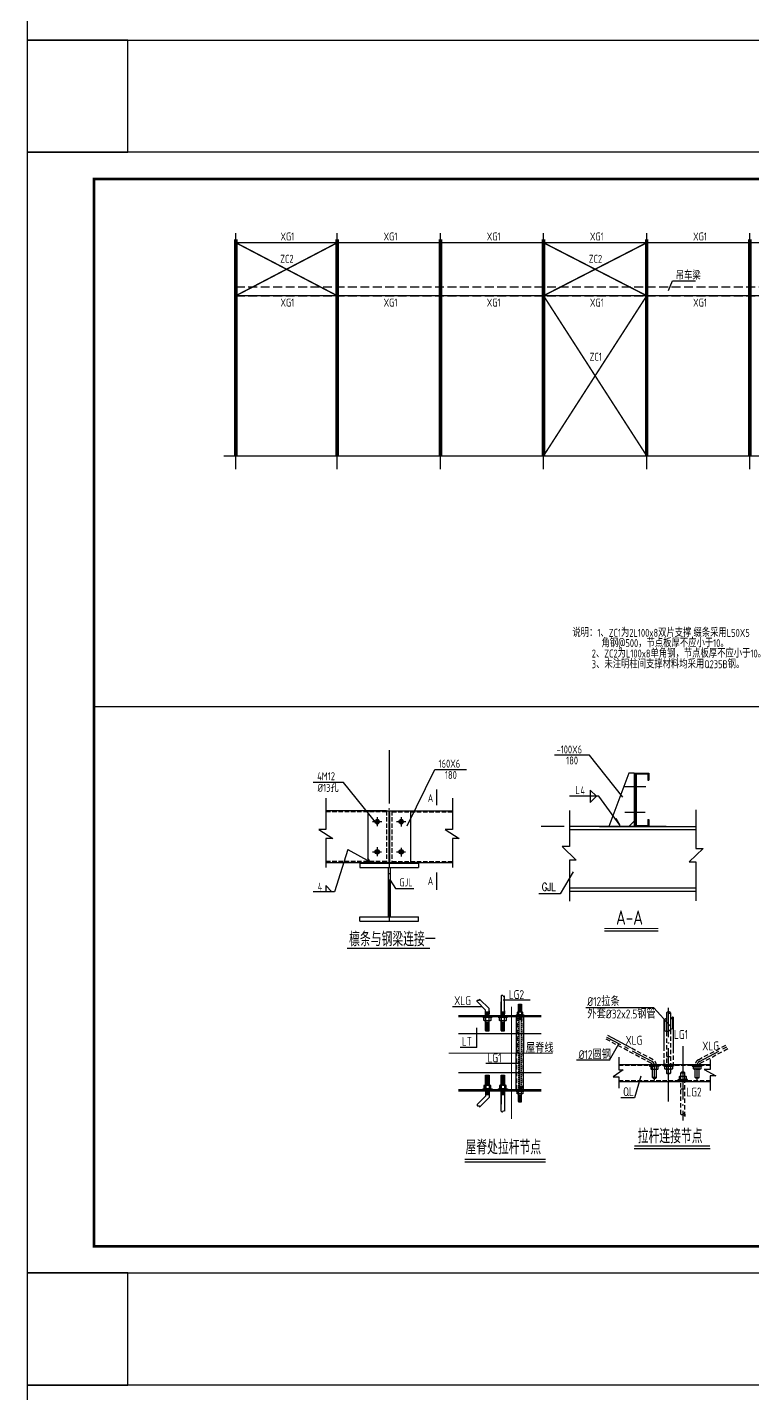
# Model space of a CAD drawing. Extents: x 9539573 to 9710259, y 1656270 to 2510207.
# Drawn here: x 9598809 to 9639594, y 1780908 to 1857720 of the extents above; entities that cross this region are included whole.
import ezdxf

# ---------------------------------------------------------------- set-up
doc = ezdxf.new("R2010")
doc.units = 0
doc.header["$LTSCALE"] = 1000
doc.header["$MEASUREMENT"] = 0
for name, pattern in [('CENTER', [2, 1.25, -0.25, 0.25, -0.25]), ('CENTERX2', [101.6, 63.5, -12.7, 12.7, -12.7]), ('DASH', [0.35, 0.25, -0.1]), ('DASHED2', [0.375, 0.25, -0.125]), ('DOTE', [2.42, 2, -0.2, 0.02, -0.2]), ('HIDDEN', [0.375, 0.25, -0.125])]:
    doc.linetypes.add(name, pattern=pattern)
doc.layers.get('0').update_dxf_attribs({"linetype": 'CONTINUOUS'})
doc.layers.get('Defpoints').update_dxf_attribs({"linetype": 'CONTINUOUS'})
for name, color, linetype in [('DASH', 3, 'DASH'), ('DCL', 6, 'CONTINUOUS'), ('DIM1', 3, 'CONTINUOUS'), ('DOTE', 8, 'DOTE'), ('PUB_DIM', 3, 'CONTINUOUS'), ('PUB_TEXT', 7, 'CONTINUOUS'), ('PUB_TITLE', 4, 'CONTINUOUS'), ('ZC', 6, 'CONTINUOUS'), ('一般文字', 6, 'CONTINUOUS'), ('尺寸', 3, 'CONTINUOUS'), ('柱', 2, 'CONTINUOUS'), ('系杆', 7, 'CONTINUOUS')]:
    doc.layers.add(name, color=color, linetype=linetype)
doc.layers.add('轴线', color=1, linetype='CENTERX2', lineweight=13)
doc.styles.add('_HZTXT', font='atssdeng.shx', dxfattribs={"width": 0.8, "bigfont": 'atssdchn.shx'})
doc.styles.add('TSSD_DIMENSION', font='atssdeng.shx', dxfattribs={"width": 0.7, "bigfont": 'atssdchn.shx'})
doc.styles.add('TSSD_REIN', font='atssdeng.shx', dxfattribs={"width": 0.7, "bigfont": 'atssdchn.shx'})
doc.styles.add('wutxt', font='txt.shx', dxfattribs={"width": 0.8, "bigfont": 'hztxt.shx'})

msp = doc.modelspace()

# ---------------------------------------------------------------- linework, layer by layer
for p, q in [((9609857, 1833630.5), (9657559.9, 1833630.5)), ((9632288.3, 1814439.8), (9630412.6, 1816809.5)), ((9632639, 1815795.4), (9631499, 1812795.4)), ((9632939, 1815795.4), (9632639, 1815795.4)), ((9632939, 1815795.4), (9632939, 1812795.4)), ((9632939, 1815795.4), (9632999, 1815795.4)), ((9632999, 1815795.4), (9632999, 1812795.4)), ((9632999, 1815795.4), (9633749, 1815795.4)), ((9633044, 1815750.4), (9633044, 1812840.4)), ((9633044, 1815750.4), (9633704, 1815750.4)), ((9633704, 1815750.4), (9633704, 1815405.4)), ((9633704, 1815405.4), (9633749, 1815405.4)), ((9633749, 1815795.4), (9633749, 1815405.4)), ((9615602.4, 1814377.1), (9615602.4, 1812632.6)), ((9622713.6, 1814377.1), (9622713.6, 1812632.6)), ((9619008, 1813667.5), (9615602.4, 1813667.5)), ((9617961, 1813667.5), (9620358, 1813667.5)), ((9617961, 1813667.5), (9617961, 1810771.8)), ((9619135.5, 1813667.5), (9619135.5, 1810771.8)), ((9619180.5, 1813667.5), (9619180.5, 1810771.8)), ((9619308, 1813667.5), (9622713.6, 1813667.5)), ((9620358, 1813667.5), (9620358, 1810771.8)), ((9629293.4, 1813700.4), (9629293.4, 1811661.9)), ((9636404.6, 1813723.5), (9636404.6, 1811563.2)), ((9618223.1, 1813067.5), (9618742.9, 1813067.5)), ((9618483, 1813312.9), (9618483, 1812811.3)), ((9619573.1, 1813067.5), (9620092.9, 1813067.5)), ((9619833, 1813312.9), (9619833, 1812793.4)), ((9634724, 1812795.4), (9629293.4, 1812795.4)), ((9630974, 1812795.4), (9636404.6, 1812795.4)), ((9632134.9, 1812855.4), (9631925.1, 1813248.6)), ((9632939, 1813095.4), (9632639, 1812795.4)), ((9633749, 1812795.4), (9632999, 1812795.4)), ((9633044, 1812840.4), (9633704, 1812840.4)), ((9633704, 1813185.4), (9633749, 1813185.4)), ((9633704, 1813185.4), (9633704, 1812840.4)), ((9633704, 1813185.4), (9633704, 1812840.4)), ((9633749, 1813185.4), (9633749, 1812795.4)), ((9615192, 1812632.6), (9615986.4, 1812123.8)), ((9615602.4, 1812632.6), (9615192, 1812632.6)), ((9615986.4, 1812123.8), (9615602.4, 1812123.8)), ((9615602.4, 1812123.8), (9615602.4, 1810483)), ((9622713.6, 1812632.6), (9622303.2, 1812632.6)), ((9622303.2, 1812632.6), (9623097.6, 1812123.8)), ((9623097.6, 1812123.8), (9622713.6, 1812123.8)), ((9622713.6, 1812123.8), (9622713.6, 1810483)), ((9629293.4, 1812615.4), (9636404.6, 1812615.4)), ((9616824.1, 1811495.1), (9618089.6, 1810802.4)), ((9618223.1, 1811371.8), (9618725, 1811371.8)), ((9618483, 1811630.5), (9618483, 1811129)), ((9619573.1, 1811371.8), (9620075, 1811371.8)), ((9619833, 1811594.7), (9619833, 1811111.1)), ((9629293.4, 1811661.9), (9628883, 1811661.9)), ((9628883, 1811661.9), (9629677.4, 1810900.2)), ((9636815, 1811563.2), (9636020.6, 1810810.2)), ((9636404.6, 1811563.2), (9636815, 1811563.2)), ((9615602.4, 1810771.8), (9619008, 1810771.8)), ((9617508, 1810727.5), (9620808, 1810727.5)), ((9617508, 1810727.5), (9617508, 1810487.5)), ((9617508, 1810487.5), (9620808, 1810487.5)), ((9618089.6, 1810802.4), (9617951.1, 1811004.3)), ((9617961, 1810771.8), (9620358, 1810771.8)), ((9619098, 1810487.5), (9619098, 1807717)), ((9619218, 1810487.5), (9619218, 1807717)), ((9619308, 1810771.8), (9622713.6, 1810771.8)), ((9620808, 1810727.5), (9620808, 1810487.5)), ((9629293.4, 1810900.2), (9629293.4, 1808593.4)), ((9629677.4, 1810900.2), (9629293.4, 1810900.2)), ((9636020.6, 1810810.2), (9636404.6, 1810810.2)), ((9636404.6, 1810810.2), (9636404.6, 1808616.6)), ((9619209.1, 1809772.8), (9619509.2, 1809314.3)), ((9629506.1, 1810235.8), (9628762.1, 1809005.6)), ((9628762.1, 1809005.6), (9627568.1, 1809005.6)), ((9629293.4, 1809346.2), (9636404.6, 1809346.2)), ((9629293.4, 1809166.2), (9636404.6, 1809166.2)), ((9617508, 1807717), (9620808, 1807717)), ((9617508, 1807477), (9617508, 1807717)), ((9617508, 1807477), (9620808, 1807477)), ((9620808, 1807477), (9620808, 1807717)), ((9624574.2, 1802473.7), (9624096.7, 1802951.2)), ((9624775.2, 1802557), (9624238.8, 1803093.3)), ((9625444.1, 1803279.7), (9625444.1, 1802240)), ((9625444.1, 1802175.7), (9625444.1, 1802939.1)), ((9625645.1, 1802175.7), (9625645.1, 1803279.7)), ((9626428.5, 1802807.4), (9626589.3, 1802807.4)), ((9626428.5, 1802196.7), (9626428.5, 1802807.4)), ((9626428.5, 1802788.2), (9626428.5, 1802196.7)), ((9626589.3, 1802807.4), (9626589.3, 1802196.7)), ((9623058.3, 1802175.7), (9627701.7, 1802175.7)), ((9623058.3, 1802111.5), (9627701.7, 1802111.5)), ((9624416.1, 1802071.3), (9624416.1, 1802111.5)), ((9624416.1, 1802071.3), (9624941.4, 1802071.3)), ((9624518, 1802071.3), (9624839.5, 1802071.3)), ((9624823.4, 1802070.9), (9624534.1, 1802070.9)), ((9624574.2, 1802175.7), (9624574.2, 1802473.7)), ((9624574.2, 1801332), (9624574.2, 1802071.3)), ((9624574.2, 1802071.3), (9624574.2, 1801307.9)), ((9624582.3, 1801887.3), (9624582.3, 1802055.7)), ((9624775.2, 1802175.7), (9624775.2, 1802557)), ((9624775.2, 1802424), (9624775.2, 1802255.6)), ((9624775.2, 1801307.9), (9624775.2, 1802071.3)), ((9624775.2, 1801887.3), (9624775.2, 1802055.7)), ((9624941.4, 1802071.3), (9624941.4, 1802111.5)), ((9625286.1, 1802071.3), (9625286.1, 1802111.5)), ((9625286.1, 1802071.3), (9625811.3, 1802071.3)), ((9625388, 1802071.3), (9625709.4, 1802071.3)), ((9625693.3, 1802070.9), (9625404, 1802070.9)), ((9625444.1, 1801332), (9625444.1, 1802071.3)), ((9625444.1, 1802071.3), (9625444.1, 1801307.9)), ((9625452.2, 1801887.3), (9625452.2, 1802055.7)), ((9625645.1, 1802424), (9625645.1, 1802255.6)), ((9625645.1, 1801307.9), (9625645.1, 1802071.3)), ((9625645.1, 1801887.3), (9625645.1, 1802055.7)), ((9625811.3, 1802071.3), (9625811.3, 1802111.5)), ((9626302.1, 1802196.7), (9626722.3, 1802196.7)), ((9626302.1, 1802196.7), (9626302.1, 1802164.6)), ((9626304.7, 1802111.5), (9626304.7, 1800056.8)), ((9626383.6, 1802196.7), (9626640.7, 1802196.7)), ((9626627.9, 1802356.3), (9626396.5, 1802356.3)), ((9626627.9, 1802197), (9626396.5, 1802197)), ((9626435, 1802343.9), (9626435, 1802209.2)), ((9626589.3, 1802343.9), (9626589.3, 1802209.2)), ((9626589.3, 1801914.6), (9626589.3, 1802049.2)), ((9626713.2, 1802111.5), (9626713.2, 1800056.8)), ((9626722.3, 1802196.7), (9626722.3, 1802164.6)), ((9627610.1, 1802175.7), (9627701.7, 1802175.7)), ((9624823.4, 1801871.7), (9624534.1, 1801871.7)), ((9624574.2, 1801307.9), (9624775.2, 1801307.9)), ((9625693.3, 1801871.7), (9625404, 1801871.7)), ((9625444.1, 1801307.9), (9625645.1, 1801307.9)), ((9623058.3, 1801147.1), (9627701.7, 1801147.1)), ((9626304.7, 1798002.2), (9626304.7, 1800056.8)), ((9626713.2, 1798002.2), (9626713.2, 1800056.8)), ((9623058.3, 1798966.5), (9627701.7, 1798966.5)), ((9624823.4, 1798241.9), (9624534.1, 1798241.9)), ((9624574.2, 1798042.4), (9624574.2, 1798805.8)), ((9624574.2, 1798805.8), (9624775.2, 1798805.8)), ((9624574.2, 1798781.7), (9624574.2, 1798042.4)), ((9624582.3, 1798226.4), (9624582.3, 1798058)), ((9624775.2, 1798805.8), (9624775.2, 1798042.4)), ((9624775.2, 1798226.4), (9624775.2, 1798058)), ((9625693.3, 1798241.9), (9625404, 1798241.9)), ((9625444.1, 1798042.4), (9625444.1, 1798805.8)), ((9625444.1, 1798805.8), (9625645.1, 1798805.8)), ((9625444.1, 1798781.7), (9625444.1, 1798042.4)), ((9625452.2, 1798226.4), (9625452.2, 1798058)), ((9625645.1, 1798805.8), (9625645.1, 1798042.4)), ((9625645.1, 1798226.4), (9625645.1, 1798058)), ((9626589.3, 1798199.1), (9626589.3, 1798064.4)), ((9623058.3, 1798002.2), (9627701.7, 1798002.2)), ((9623058.3, 1797937.9), (9627701.7, 1797937.9)), ((9624574.2, 1797640), (9624096.7, 1797162.5)), ((9624775.2, 1797556.7), (9624238.8, 1797020.4)), ((9624416.1, 1798042.4), (9624941.4, 1798042.4)), ((9624416.1, 1798042.4), (9624416.1, 1798002.2)), ((9624518, 1798042.4), (9624839.5, 1798042.4)), ((9624823.4, 1798042.7), (9624534.1, 1798042.7)), ((9624574.2, 1797937.9), (9624574.2, 1797640)), ((9624775.2, 1797937.9), (9624775.2, 1797556.7)), ((9624775.2, 1797689.7), (9624775.2, 1797858.1)), ((9624941.4, 1798042.4), (9624941.4, 1798002.2)), ((9625286.1, 1798042.4), (9625286.1, 1798002.2)), ((9625286.1, 1798042.4), (9625811.3, 1798042.4)), ((9625388, 1798042.4), (9625709.4, 1798042.4)), ((9625693.3, 1798042.7), (9625404, 1798042.7)), ((9625444.1, 1797937.9), (9625444.1, 1797174.5)), ((9625444.1, 1796790.3), (9625444.1, 1797873.7)), ((9625645.1, 1797937.9), (9625645.1, 1796790.3)), ((9625645.1, 1797689.7), (9625645.1, 1797858.1)), ((9625811.3, 1798042.4), (9625811.3, 1798002.2)), ((9626302.1, 1797917), (9626302.1, 1797949.1)), ((9626302.1, 1797917), (9626722.3, 1797917)), ((9626383.6, 1797917), (9626640.7, 1797917)), ((9626627.9, 1797916.7), (9626396.5, 1797916.7)), ((9626627.9, 1797757.3), (9626396.5, 1797757.3)), ((9626428.5, 1797917), (9626428.5, 1797306.2)), ((9626428.5, 1797325.5), (9626428.5, 1797917)), ((9626435, 1797769.8), (9626435, 1797904.5)), ((9626589.3, 1797306.2), (9626589.3, 1797917)), ((9626589.3, 1797769.8), (9626589.3, 1797904.5)), ((9626722.3, 1797917), (9626722.3, 1797949.1)), ((9627610.1, 1797937.9), (9627701.7, 1797937.9)), ((9626428.5, 1797306.2), (9626589.3, 1797306.2))]:
    msp.add_line(p, q)
at = {"color": 1}
for p, q in [((9624574.2, 1802381.5), (9624775.2, 1802381.5)), ((9624574.2, 1802312.9), (9624775.2, 1802312.9)), ((9624574.2, 1802244.3), (9624775.2, 1802244.3)), ((9625444.1, 1802381.5), (9625645.1, 1802381.5)), ((9625444.1, 1802312.9), (9625645.1, 1802312.9)), ((9625444.1, 1802244.3), (9625645.1, 1802244.3)), ((9626428.5, 1802752.6), (9626589.3, 1802752.6)), ((9626428.5, 1802697.7), (9626589.3, 1802697.7)), ((9626428.5, 1802642.9), (9626589.3, 1802642.9)), ((9626428.5, 1802588), (9626589.3, 1802588)), ((9626428.5, 1802533.2), (9626589.3, 1802533.2)), ((9626428.5, 1802478.3), (9626589.3, 1802478.3)), ((9626428.5, 1802423.4), (9626589.3, 1802423.4)), ((9626589.3, 1802056.6), (9626428.5, 1802056.6)), ((9624574.2, 1801787.9), (9624775.2, 1801787.9)), ((9624574.2, 1801719.3), (9624775.2, 1801719.3)), ((9624574.2, 1801650.7), (9624775.2, 1801650.7)), ((9624574.2, 1801582.2), (9624775.2, 1801582.2)), ((9624574.2, 1801513.6), (9624775.2, 1801513.6)), ((9624574.2, 1801445), (9624775.2, 1801445)), ((9624574.2, 1801376.4), (9624775.2, 1801376.4)), ((9625444.1, 1801787.9), (9625645.1, 1801787.9)), ((9625444.1, 1801719.3), (9625645.1, 1801719.3)), ((9625444.1, 1801650.7), (9625645.1, 1801650.7)), ((9625444.1, 1801582.2), (9625645.1, 1801582.2)), ((9625444.1, 1801513.6), (9625645.1, 1801513.6)), ((9625444.1, 1801445), (9625645.1, 1801445)), ((9625444.1, 1801376.4), (9625645.1, 1801376.4)), ((9626589.3, 1802001.7), (9626428.5, 1802001.7)), ((9626589.3, 1801946.9), (9626428.5, 1801946.9)), ((9624574.2, 1798737.2), (9624775.2, 1798737.2)), ((9624574.2, 1798668.7), (9624775.2, 1798668.7)), ((9624574.2, 1798600.1), (9624775.2, 1798600.1)), ((9624574.2, 1798531.5), (9624775.2, 1798531.5)), ((9624574.2, 1798463), (9624775.2, 1798463)), ((9624574.2, 1798394.4), (9624775.2, 1798394.4)), ((9624574.2, 1798325.8), (9624775.2, 1798325.8)), ((9625444.1, 1798737.2), (9625645.1, 1798737.2)), ((9625444.1, 1798668.7), (9625645.1, 1798668.7)), ((9625444.1, 1798600.1), (9625645.1, 1798600.1)), ((9625444.1, 1798531.5), (9625645.1, 1798531.5)), ((9625444.1, 1798463), (9625645.1, 1798463)), ((9625444.1, 1798394.4), (9625645.1, 1798394.4)), ((9625444.1, 1798325.8), (9625645.1, 1798325.8)), ((9624574.2, 1797869.4), (9624775.2, 1797869.4)), ((9624574.2, 1797800.8), (9624775.2, 1797800.8)), ((9624574.2, 1797732.2), (9624775.2, 1797732.2)), ((9625444.1, 1797869.4), (9625645.1, 1797869.4)), ((9625444.1, 1797800.8), (9625645.1, 1797800.8)), ((9625444.1, 1797732.2), (9625645.1, 1797732.2)), ((9626589.3, 1798166.8), (9626428.5, 1798166.8)), ((9626589.3, 1798111.9), (9626428.5, 1798111.9)), ((9626589.3, 1798057.1), (9626428.5, 1798057.1)), ((9626428.5, 1797690.2), (9626589.3, 1797690.2)), ((9626428.5, 1797635.4), (9626589.3, 1797635.4)), ((9626428.5, 1797580.5), (9626589.3, 1797580.5)), ((9626428.5, 1797525.7), (9626589.3, 1797525.7)), ((9626428.5, 1797470.8), (9626589.3, 1797470.8)), ((9626428.5, 1797416), (9626589.3, 1797416)), ((9626428.5, 1797361.1), (9626589.3, 1797361.1))]:
    msp.add_line(p, q, dxfattribs=at)
at = {"linetype": 'DASHED2'}
for p, q in [((9626331, 1802111.5), (9626331, 1800056.8)), ((9626686.8, 1802111.5), (9626686.8, 1800056.8)), ((9626331, 1798002.2), (9626331, 1800056.8)), ((9626686.8, 1798002.2), (9626686.8, 1800056.8))]:
    msp.add_line(p, q, dxfattribs=at)
at = {"linetype": 'DASHED2', "ltscale": 0.3}
for p, q in [((9626428.5, 1800056.8), (9626428.5, 1802111.5)), ((9626589.3, 1802113.1), (9626589.3, 1800056.8)), ((9626428.5, 1800056.8), (9626428.5, 1798002.2)), ((9626589.3, 1798000.5), (9626589.3, 1800056.8))]:
    msp.add_line(p, q, dxfattribs=at)
at = {"color": 0, "linetype": 'ByBlock'}
for p, q in [((9627217.7, 1802175.7), (9627694.8, 1802175.7)), ((9627217.7, 1797937.9), (9627694.8, 1797937.9))]:
    msp.add_line(p, q, dxfattribs=at)
at = {"const_width": 127.5}
for points in [[(9618419.2, 1813067.5, 1), (9618546.8, 1813067.5, 1)], [(9619769.2, 1813067.5, 1), (9619896.8, 1813067.5, 1)], [(9618419.2, 1811371.8, 1), (9618546.8, 1811371.8, 1)], [(9619769.2, 1811371.8, 1), (9619896.8, 1811371.8, 1)]]:
    msp.add_lwpolyline(points, format="xyb", close=True, dxfattribs=at)
for points in [[(9624871.6, 1802055.7), (9624871.6, 1801887.3), (9624859, 1801879.8), (9624845.2, 1801874.7), (9624830.7, 1801872.1), (9624816, 1801872.1), (9624801.6, 1801874.7), (9624787.8, 1801879.8), (9624775.2, 1801887.3), (9624743.7, 1801878.7), (9624711.4, 1801873.5), (9624678.7, 1801871.7), (9624646.1, 1801873.5), (9624613.8, 1801878.7), (9624582.3, 1801887.3), (9624569.7, 1801879.8), (9624555.9, 1801874.7), (9624541.5, 1801872.1), (9624526.8, 1801872.1), (9624512.3, 1801874.7), (9624498.5, 1801879.8), (9624485.9, 1801887.3), (9624485.9, 1802055.7), (9624498.5, 1802063.2), (9624512.3, 1802068.3), (9624526.8, 1802070.9), (9624541.5, 1802070.9), (9624555.9, 1802068.3), (9624569.7, 1802063.2), (9624582.3, 1802055.7), (9624613.8, 1802064.3), (9624646.1, 1802069.5), (9624678.7, 1802071.3), (9624711.4, 1802069.5), (9624743.7, 1802064.3), (9624775.2, 1802055.7), (9624787.8, 1802063.2), (9624801.6, 1802068.3), (9624816, 1802070.9), (9624830.7, 1802070.9), (9624845.2, 1802068.3), (9624859, 1802063.2), (9624871.6, 1802055.7)], [(9625741.5, 1802055.7), (9625741.5, 1801887.3), (9625728.9, 1801879.8), (9625715.1, 1801874.7), (9625700.7, 1801872.1), (9625686, 1801872.1), (9625671.5, 1801874.7), (9625657.7, 1801879.8), (9625645.1, 1801887.3), (9625613.6, 1801878.7), (9625581.3, 1801873.5), (9625548.7, 1801871.7), (9625516, 1801873.5), (9625483.8, 1801878.7), (9625452.2, 1801887.3), (9625439.6, 1801879.8), (9625425.8, 1801874.7), (9625411.4, 1801872.1), (9625396.7, 1801872.1), (9625382.2, 1801874.7), (9625368.5, 1801879.8), (9625355.8, 1801887.3), (9625355.8, 1802055.7), (9625368.5, 1802063.2), (9625382.2, 1802068.3), (9625396.7, 1802070.9), (9625411.4, 1802070.9), (9625425.8, 1802068.3), (9625439.6, 1802063.2), (9625452.2, 1802055.7), (9625483.8, 1802064.3), (9625516, 1802069.5), (9625548.7, 1802071.3), (9625581.3, 1802069.5), (9625613.6, 1802064.3), (9625645.1, 1802055.7), (9625657.7, 1802063.2), (9625671.5, 1802068.3), (9625686, 1802070.9), (9625700.7, 1802070.9), (9625715.1, 1802068.3), (9625728.9, 1802063.2), (9625741.5, 1802055.7)], [(9626666.5, 1802209.2), (9626666.5, 1802343.9), (9626656.3, 1802349.9), (9626645.3, 1802354), (9626633.8, 1802356.1), (9626622, 1802356.1), (9626610.4, 1802354), (9626599.4, 1802349.9), (9626589.3, 1802343.9), (9626564.1, 1802350.8), (9626538.3, 1802354.9), (9626512.2, 1802356.3), (9626486.1, 1802354.9), (9626460.2, 1802350.8), (9626435, 1802343.9), (9626424.9, 1802349.9), (9626413.9, 1802354), (9626402.3, 1802356.1), (9626390.6, 1802356.1), (9626379, 1802354), (9626368, 1802349.9), (9626357.9, 1802343.9), (9626357.9, 1802209.2), (9626368, 1802203.2), (9626379, 1802199.1), (9626390.6, 1802197), (9626402.3, 1802197), (9626413.9, 1802199.1), (9626424.9, 1802203.2), (9626435, 1802209.2), (9626460.2, 1802202.3), (9626486.1, 1802198.1), (9626512.2, 1802196.7), (9626538.3, 1802198.1), (9626564.1, 1802202.3), (9626589.3, 1802209.2), (9626599.4, 1802203.2), (9626610.4, 1802199.1), (9626622, 1802197), (9626633.8, 1802197), (9626645.3, 1802199.1), (9626656.3, 1802203.2), (9626666.5, 1802209.2)], [(9624871.6, 1798058), (9624871.6, 1798226.4), (9624859, 1798233.9), (9624845.2, 1798239), (9624830.7, 1798241.6), (9624816, 1798241.6), (9624801.6, 1798239), (9624787.8, 1798233.9), (9624775.2, 1798226.4), (9624743.7, 1798235), (9624711.4, 1798240.2), (9624678.7, 1798241.9), (9624646.1, 1798240.2), (9624613.8, 1798235), (9624582.3, 1798226.4), (9624569.7, 1798233.9), (9624555.9, 1798239), (9624541.5, 1798241.6), (9624526.8, 1798241.6), (9624512.3, 1798239), (9624498.5, 1798233.9), (9624485.9, 1798226.4), (9624485.9, 1798058), (9624498.5, 1798050.5), (9624512.3, 1798045.3), (9624526.8, 1798042.7), (9624541.5, 1798042.7), (9624555.9, 1798045.3), (9624569.7, 1798050.5), (9624582.3, 1798058), (9624613.8, 1798049.4), (9624646.1, 1798044.2), (9624678.7, 1798042.4), (9624711.4, 1798044.2), (9624743.7, 1798049.4), (9624775.2, 1798058), (9624787.8, 1798050.5), (9624801.6, 1798045.3), (9624816, 1798042.7), (9624830.7, 1798042.7), (9624845.2, 1798045.3), (9624859, 1798050.5), (9624871.6, 1798058)], [(9625741.5, 1798058), (9625741.5, 1798226.4), (9625728.9, 1798233.9), (9625715.1, 1798239), (9625700.7, 1798241.6), (9625686, 1798241.6), (9625671.5, 1798239), (9625657.7, 1798233.9), (9625645.1, 1798226.4), (9625613.6, 1798235), (9625581.3, 1798240.2), (9625548.7, 1798241.9), (9625516, 1798240.2), (9625483.8, 1798235), (9625452.2, 1798226.4), (9625439.6, 1798233.9), (9625425.8, 1798239), (9625411.4, 1798241.6), (9625396.7, 1798241.6), (9625382.2, 1798239), (9625368.5, 1798233.9), (9625355.8, 1798226.4), (9625355.8, 1798058), (9625368.5, 1798050.5), (9625382.2, 1798045.3), (9625396.7, 1798042.7), (9625411.4, 1798042.7), (9625425.8, 1798045.3), (9625439.6, 1798050.5), (9625452.2, 1798058), (9625483.8, 1798049.4), (9625516, 1798044.2), (9625548.7, 1798042.4), (9625581.3, 1798044.2), (9625613.6, 1798049.4), (9625645.1, 1798058), (9625657.7, 1798050.5), (9625671.5, 1798045.3), (9625686, 1798042.7), (9625700.7, 1798042.7), (9625715.1, 1798045.3), (9625728.9, 1798050.5), (9625741.5, 1798058)], [(9626666.5, 1797904.5), (9626666.5, 1797769.8), (9626656.3, 1797763.8), (9626645.3, 1797759.7), (9626633.8, 1797757.6), (9626622, 1797757.6), (9626610.4, 1797759.7), (9626599.4, 1797763.8), (9626589.3, 1797769.8), (9626564.1, 1797762.9), (9626538.3, 1797758.7), (9626512.2, 1797757.3), (9626486.1, 1797758.7), (9626460.2, 1797762.9), (9626435, 1797769.8), (9626424.9, 1797763.8), (9626413.9, 1797759.7), (9626402.3, 1797757.6), (9626390.6, 1797757.6), (9626379, 1797759.7), (9626368, 1797763.8), (9626357.9, 1797769.8), (9626357.9, 1797904.5), (9626368, 1797910.5), (9626379, 1797914.6), (9626390.6, 1797916.7), (9626402.3, 1797916.7), (9626413.9, 1797914.6), (9626424.9, 1797910.5), (9626435, 1797904.5), (9626460.2, 1797911.4), (9626486.1, 1797915.6), (9626512.2, 1797917), (9626538.3, 1797915.6), (9626564.1, 1797911.4), (9626589.3, 1797904.5), (9626599.4, 1797910.5), (9626610.4, 1797914.6), (9626622, 1797916.7), (9626633.8, 1797916.7), (9626645.3, 1797914.6), (9626656.3, 1797910.5), (9626666.5, 1797904.5)]]:
    msp.add_lwpolyline(points)
for centre in [(9618483, 1813067.5), (9619833, 1813067.5), (9618483, 1811371.8), (9619833, 1811371.8)]:
    msp.add_circle(centre, 127.5)
for points in [[(9624096.7, 1802951.2), (9624125.4, 1803032), (9624227.8, 1803029.7), (9624238.8, 1803093.3)], [(9625444.1, 1803279.7), (9625521.5, 1803316.6), (9625592.4, 1803242.5), (9625645.1, 1803279.7)], [(9624096.7, 1797162.5), (9624125.4, 1797081.7), (9624227.8, 1797084), (9624238.8, 1797020.4)], [(9625444.1, 1796790.3), (9625521.5, 1796753.3), (9625592.4, 1796827.4), (9625645.1, 1796790.3)]]:
    msp.add_spline(points, degree=3)
for points in [[(9632939, 1815165.4), (9633044, 1815165.4), (9632939, 1814925.4), (9633044, 1814925.4)], [(9632939, 1813724.4), (9633044, 1813724.4), (9632939, 1813484.4), (9633044, 1813484.4)]]:
    msp.add_solid(points)
at = {"layer": 'DASH'}
for p, q in [((9619008, 1813622.5), (9615602.4, 1813622.5)), ((9619008, 1813667.5), (9619008, 1810771.8)), ((9619308, 1813667.5), (9619308, 1810771.8)), ((9619308, 1813622.5), (9622713.6, 1813622.5)), ((9619008, 1810816.8), (9615602.4, 1810816.8)), ((9619308, 1810816.8), (9622713.6, 1810816.8)), ((9632071.2, 1799368.8), (9637198.8, 1799368.8)), ((9632071.2, 1798515.3), (9637198.8, 1798515.3))]:
    msp.add_line(p, q, dxfattribs=at)
at = {"layer": 'DCL', "linetype": 'DASH', "ltscale": 2}
for p, q in [((9610535.5, 1843130.5), (9656735.5, 1843130.5)), ((9610535.5, 1842630.5), (9656735.5, 1842630.5))]:
    msp.add_line(p, q, dxfattribs=at)
at = {"layer": 'DCL', "ltscale": 2}
msp.add_lwpolyline([(9634866, 1842924.8), (9635080.4, 1843473), (9636374.4, 1843473)], dxfattribs=at)
at = {"layer": 'Defpoints', "color": 0, "linetype": 'ByBlock'}
msp.add_point((9629187.4, 1812795.4), dxfattribs=at)
at = {"layer": 'DIM1'}
for p, q in [((9634042.1, 1802590.1), (9630203.6, 1802590.1)), ((9634949.3, 1801579.7), (9634042.1, 1802590.1)), ((9635056, 1802035.4), (9635041.3, 1801980.3)), ((9635083.5, 1802064.7), (9635056, 1802035.4)), ((9635124.7, 1802076.1), (9635083.5, 1802064.7)), ((9634630.1, 1801949.2), (9634611.7, 1801956.5)), ((9634635.6, 1801339.6), (9634612.6, 1801432.4)), ((9634679.6, 1801967.5), (9634630.1, 1801949.2)), ((9634656.5, 1801318.7), (9634635.6, 1801339.6)), ((9634692.5, 1801294.7), (9634656.5, 1801318.7)), ((9634701.7, 1801985.8), (9634679.6, 1801967.5)), ((9634722.4, 1801276.8), (9634692.5, 1801294.7)), ((9634725.5, 1801998.7), (9634701.7, 1801985.8)), ((9634764.3, 1801267.8), (9634722.4, 1801276.8)), ((9634756.7, 1801994.3), (9634725.5, 1801998.7)), ((9634830.2, 1801270.8), (9634764.3, 1801267.8)), ((9634872.1, 1801279.8), (9634830.2, 1801270.8)), ((9634938, 1801324.7), (9634872.1, 1801279.8)), ((9634967.9, 1801378.5), (9634938, 1801324.7)), ((9635063.7, 1801426.4), (9634967.9, 1801378.5)), ((9634984.4, 1801962), (9634980.7, 1801962.5)), ((9634986.2, 1801971.2), (9634984.4, 1801962)), ((9635041.3, 1801980.3), (9634986.2, 1801971.2)), ((9635124.7, 1801525.1), (9635063.7, 1801426.4)), ((9631536.8, 1799663.7), (9632064.8, 1800582.2)), ((9632071.2, 1799825.2), (9632071.2, 1799104.4)), ((9634980.7, 1799848.8), (9634756.7, 1799848.8)), ((9631536.8, 1799663.7), (9629696.3, 1799663.7)), ((9632318.5, 1799106.1), (9631741.4, 1798713.5)), ((9632071.2, 1799104.4), (9632318.5, 1799106.1)), ((9637198.8, 1799134.3), (9636869.9, 1799133.2)), ((9636869.9, 1799133.2), (9637526.4, 1798767.9)), ((9637198.8, 1799694.9), (9637198.8, 1799134.3)), ((9631741.4, 1798713.5), (9632071.2, 1798713.1)), ((9632071.2, 1798713.1), (9632071.2, 1798074.6)), ((9633300.8, 1798762), (9632943.9, 1797543.7)), ((9637198.8, 1798768.3), (9637198.8, 1797944.3)), ((9637526.4, 1798767.9), (9637198.8, 1798768.3)), ((9632943.9, 1797543.7), (9632179.8, 1797543.7)), ((9635780.7, 1798023.5), (9635556.7, 1798023.5))]:
    msp.add_line(p, q, dxfattribs=at)
at = {"layer": 'DIM1', "color": 1}
for p, q in [((9634756.7, 1802326.3), (9634756.7, 1801261.9)), ((9634980.7, 1802326.3), (9634980.7, 1801373.9)), ((9635076.7, 1802057.5), (9635076.7, 1801447.4)), ((9635124.7, 1802076.1), (9635124.7, 1800312.9)), ((9634612.6, 1800312.9), (9634612.6, 1801956.1)), ((9634660.7, 1801315.9), (9634660.7, 1801960.5)), ((9632750.7, 1800343.3), (9631455.3, 1801034.3)), ((9632071.2, 1799422), (9637198.8, 1799422)), ((9633800.7, 1799368.8), (9633800.7, 1799320.8)), ((9634069.6, 1799368.8), (9633800.7, 1799368.8)), ((9633800.7, 1799320.8), (9634069.6, 1799320.8)), ((9634069.6, 1799320.8), (9633861.6, 1799320.8)), ((9633861.6, 1799320.8), (9633861.6, 1799162.6)), ((9633861.6, 1799162.6), (9633887, 1799144.7)), ((9633887, 1799144.7), (9634252.2, 1799144.7)), ((9633957.6, 1798690), (9633957.6, 1799368.8)), ((9634069.6, 1799320.8), (9634069.6, 1799368.8)), ((9634069.6, 1799320.8), (9634069.6, 1799368.8)), ((9634069.6, 1799368.8), (9634338.5, 1799368.8)), ((9634277.6, 1799320.8), (9634069.6, 1799320.8)), ((9634338.5, 1799320.8), (9634069.6, 1799320.8)), ((9634181.6, 1798690), (9634181.6, 1799368.8)), ((9634252.2, 1799144.7), (9634277.6, 1799162.6)), ((9634277.6, 1799162.6), (9634277.6, 1799320.8)), ((9634338.5, 1799368.8), (9634338.5, 1799320.8)), ((9634868.7, 1799368.8), (9634599.8, 1799368.8)), ((9634599.8, 1799368.8), (9634599.8, 1799320.8)), ((9634599.8, 1799320.8), (9634868.7, 1799320.8)), ((9634660.7, 1799320.8), (9634868.7, 1799320.8)), ((9634660.7, 1799162.6), (9634660.7, 1799320.8)), ((9634686, 1799144.7), (9634660.7, 1799162.6)), ((9635051.3, 1799144.7), (9634686, 1799144.7)), ((9634756.7, 1799422), (9634756.7, 1798930)), ((9634868.7, 1799368.8), (9635137.5, 1799368.8)), ((9634868.7, 1799320.8), (9634868.7, 1799368.8)), ((9634868.7, 1799320.8), (9634868.7, 1799368.8)), ((9635137.5, 1799320.8), (9634868.7, 1799320.8)), ((9634868.7, 1799320.8), (9635076.7, 1799320.8)), ((9634980.7, 1799422), (9634980.7, 1798930)), ((9635076.7, 1799162.6), (9635051.3, 1799144.7)), ((9635076.7, 1799320.8), (9635076.7, 1799162.6)), ((9635137.5, 1799368.8), (9635137.5, 1799320.8)), ((9635138.5, 1799368.8), (9635138.5, 1799320.8)), ((9635591.9, 1798983.6), (9635556.7, 1798942.3)), ((9635744.1, 1798983.6), (9635591.9, 1798983.6)), ((9635780.7, 1798942.3), (9635744.1, 1798983.6)), ((9636467.8, 1799368.8), (9636198.9, 1799368.8)), ((9636198.9, 1799368.8), (9636198.9, 1799320.8)), ((9636198.9, 1799320.8), (9636467.8, 1799320.8)), ((9636259.8, 1799320.8), (9636467.8, 1799320.8)), ((9636259.8, 1799162.6), (9636259.8, 1799320.8)), ((9636285.1, 1799144.7), (9636259.8, 1799162.6)), ((9636650.4, 1799144.7), (9636285.1, 1799144.7)), ((9636355.8, 1798690), (9636355.8, 1799368.8)), ((9636467.8, 1799320.8), (9636467.8, 1799368.8)), ((9636467.8, 1799320.8), (9636467.8, 1799368.8)), ((9636467.8, 1799368.8), (9636736.6, 1799368.8)), ((9636467.8, 1799320.8), (9636675.8, 1799320.8)), ((9636736.6, 1799320.8), (9636467.8, 1799320.8)), ((9636579.8, 1798690), (9636579.8, 1799368.8)), ((9636675.8, 1799162.6), (9636650.4, 1799144.7)), ((9636675.8, 1799320.8), (9636675.8, 1799162.6)), ((9636736.6, 1799368.8), (9636736.6, 1799320.8)), ((9632071.2, 1798462), (9637198.8, 1798462)), ((9633957.6, 1798690), (9633994.1, 1798648.7)), ((9634181.6, 1798690), (9633957.6, 1798690)), ((9633994.1, 1798648.7), (9634146.4, 1798648.7)), ((9634146.4, 1798648.7), (9634181.6, 1798690)), ((9634756.7, 1798930), (9634980.7, 1798930)), ((9634791.9, 1798888.7), (9634756.7, 1798930)), ((9634944.1, 1798888.7), (9634791.9, 1798888.7)), ((9634980.7, 1798930), (9634944.1, 1798888.7)), ((9635399.8, 1798515.3), (9635399.8, 1798563.3)), ((9635399.8, 1798563.3), (9635668.7, 1798563.3)), ((9635668.7, 1798515.3), (9635399.8, 1798515.3)), ((9635486.1, 1798739.3), (9635460.7, 1798721.4)), ((9635460.7, 1798721.4), (9635460.7, 1798563.3)), ((9635460.7, 1798563.3), (9635668.7, 1798563.3)), ((9635851.3, 1798739.3), (9635486.1, 1798739.3)), ((9635556.7, 1798450.2), (9635556.7, 1798942.3)), ((9635556.7, 1798942.3), (9635780.7, 1798942.3)), ((9635937.6, 1798563.3), (9635668.7, 1798563.3)), ((9635668.7, 1798563.3), (9635668.7, 1798515.3)), ((9635668.7, 1798563.3), (9635668.7, 1798515.3)), ((9635668.7, 1798563.3), (9635876.7, 1798563.3)), ((9635668.7, 1798515.3), (9635937.6, 1798515.3)), ((9635780.7, 1798450.2), (9635780.7, 1798942.3)), ((9635876.7, 1798721.4), (9635851.3, 1798739.3)), ((9635876.7, 1798563.3), (9635876.7, 1798721.4)), ((9635937.6, 1798515.3), (9635937.6, 1798563.3)), ((9636355.8, 1798690), (9636579.8, 1798690)), ((9636391, 1798648.7), (9636355.8, 1798690)), ((9636543.2, 1798648.7), (9636391, 1798648.7)), ((9636579.8, 1798690), (9636543.2, 1798648.7)), ((9635556.7, 1796630.2), (9635556.7, 1796610.4)), ((9635780.7, 1796630.2), (9635780.7, 1796498.4))]:
    msp.add_line(p, q, dxfattribs=at)
at = {"layer": 'DIM1', "color": 1, "linetype": 'DASHED2'}
for p, q in [((9634756.7, 1801251.9), (9634756.7, 1799396.3)), ((9634980.7, 1801368.2), (9634980.7, 1799389.6)), ((9635556.7, 1796620.4), (9635556.7, 1798476)), ((9635780.7, 1796504.1), (9635780.7, 1798482.7))]:
    msp.add_line(p, q, dxfattribs=at)
at = {"layer": 'DIM1', "color": 1, "linetype": 'HIDDEN'}
for p, q in [((9633890.1, 1799481.6), (9631349.9, 1800836.7)), ((9636542.5, 1799679.6), (9638151.4, 1800537.8)), ((9633994.8, 1799679.6), (9632786.4, 1800324.2)), ((9634612.6, 1799422), (9634612.6, 1800292)), ((9635124.7, 1800295.5), (9635124.7, 1799422)), ((9636647.3, 1799481.6), (9638256.8, 1800340.2)), ((9635124.7, 1799422), (9634612.6, 1799422))]:
    msp.add_line(p, q, dxfattribs=at)
at = {"layer": 'DIM1', "color": 4, "linetype": 'CENTER'}
for p, q in [((9633942.6, 1799580.5), (9631402.6, 1800935.5)), ((9636594.8, 1799580.5), (9638204.1, 1800439)), ((9634069.6, 1798533.7), (9634069.6, 1799368.8)), ((9636467.8, 1798533.7), (9636467.8, 1799368.8))]:
    msp.add_line(p, q, dxfattribs=at)
at = {"layer": 'DIM1'}
for centre, radius, start, end in [((9634812.7, 1802285.5), 69.3, 36.111097, 143.888903), ((9634924.7, 1802313.1), 57.5, 13.24757, 166.75243), ((9634924.7, 1802367.2), 69.3, 216.111097, 323.888903), ((9635724.7, 1796589.3), 69.3, 36.111097, 143.888903), ((9635612.7, 1796671), 69.3, 216.111097, 323.888903), ((9635724.7, 1796643.4), 57.5, 193.24757, 346.75243)]:
    msp.add_arc(centre, radius, start, end, dxfattribs=at)
at = {"layer": 'DIM1', "color": 1}
for centre, radius, start, end in [((9633909.6, 1799218.1), 73.4, 229.140437, 310.859563), ((9634069.6, 1799537.2), 390.9, 253.351335, 286.648665), ((9634229.6, 1799218.1), 73.4, 229.140437, 310.859563), ((9634708.7, 1799218.1), 73.4, 229.140437, 310.859563), ((9634868.7, 1799537.2), 390.9, 253.351335, 286.648665), ((9635028.7, 1799218.1), 73.4, 229.140437, 310.859563), ((9636307.8, 1799218.1), 73.4, 229.140437, 310.859563), ((9636467.8, 1799537.2), 390.9, 253.351335, 286.648665), ((9636627.8, 1799218.1), 73.4, 229.140437, 310.859563), ((9635508.7, 1798665.9), 73.4, 49.140437, 130.859563), ((9635668.7, 1798346.9), 390.9, 73.351335, 106.648665), ((9635828.7, 1798665.9), 73.4, 49.140437, 130.859563)]:
    msp.add_arc(centre, radius, start, end, dxfattribs=at)
at = {"layer": 'DIM1', "color": 1, "linetype": 'HIDDEN'}
for centre, radius, start, end in [((9633829.6, 1799368.8), 128, 359.999989, 61.801008), ((9633829.1, 1799368.5), 352.5, 0.045932, 61.954669), ((9636708.2, 1799368.5), 352.5, 118.045331, 179.954068), ((9636707.8, 1799368.8), 128, 118.198992, 180.000011)]:
    msp.add_arc(centre, radius, start, end, dxfattribs=at)
at = {"layer": 'DIM1', "color": 4, "linetype": 'CENTER'}
for centre, start, end in [((9633829.6, 1799368.8), 0, 61.908737), ((9636707.8, 1799368.8), 118.091263, 180)]:
    msp.add_arc(centre, 240, start, end, dxfattribs=at)
at = {"layer": 'DOTE'}
for p, q in [((9610535.5, 1832880.5), (9610535.5, 1846154.7)), ((9616235.5, 1832880.5), (9616235.5, 1846154.7)), ((9622035.5, 1832880.5), (9622035.5, 1846154.7)), ((9627835.5, 1832880.5), (9627835.5, 1846154.7)), ((9633635.5, 1832880.5), (9633635.5, 1846154.7)), ((9639435.5, 1832880.5), (9639435.5, 1846154.7))]:
    msp.add_line(p, q, dxfattribs=at)
at = {"layer": 'DOTE', "color": 8, "linetype": 'DOTE', "ltscale": 1.5}
for p, q in [((9619158, 1817076.6), (9619158, 1807457.1)), ((9632388.4, 1815045.4), (9633587.8, 1815045.4)), ((9632412.4, 1813604.4), (9633558.1, 1813604.4)), ((9634868.7, 1797324.7), (9634868.7, 1802599.3)), ((9635668.7, 1800446.3), (9635668.7, 1796255.9)), ((9635668.7, 1800446.3), (9635668.7, 1796255.9))]:
    msp.add_line(p, q, dxfattribs=at)
at = {"layer": 'PUB_DIM'}
msp.add_line((9628997.7, 1812795.4), (9627694, 1812795.4), dxfattribs=at)
at = {"layer": 'PUB_TEXT'}
for p, q in [((9630412.6, 1816809.5), (9628452.6, 1816809.5)), ((9620169, 1812839.5), (9621715.5, 1815997)), ((9621715.5, 1815997), (9623510.6, 1815997)), ((9616592.1, 1815263.1), (9614884.5, 1815263.1)), ((9618483, 1812917.5), (9616592.1, 1815263.1)), ((9630946.3, 1814488.8), (9629285.7, 1814488.8)), ((9630461.2, 1814834), (9630461.2, 1814143.7)), ((9630806.4, 1814488.8), (9630461.2, 1814834)), ((9630806.4, 1814488.8), (9630461.2, 1814143.7)), ((9632134.9, 1812855.4), (9630946.3, 1814488.8)), ((9616824.1, 1811495.1), (9616075.8, 1809123)), ((9616075.8, 1809123), (9614873, 1809123)), ((9615590.8, 1809468.1), (9615590.8, 1809123)), ((9615935.9, 1809123), (9615590.8, 1809468.1)), ((9619509.2, 1809314.3), (9620548.5, 1809314.3))]:
    msp.add_line(p, q, dxfattribs=at)
at = {"layer": 'PUB_TEXT', "const_width": 67.5}
for points in [[(9621826.1, 1814875.2), (9621826.1, 1813983.1)], [(9621826.1, 1810211.2), (9621826.1, 1809232.2)]]:
    msp.add_lwpolyline(points, dxfattribs=at)
at = {"layer": 'PUB_TITLE'}
for points in [[(9598809.4, 1857007.7), (9710259.4, 1857007.7), (9710259.4, 1920007.7), (9598809.4, 1920007.7)], [(9598809.4, 1787695.3), (9710259.4, 1787695.3), (9710259.4, 1850695.3), (9598809.4, 1850695.3)], [(9602559.4, 1819537.3), (9700509.4, 1819537.3), (9700509.4, 1789195.3), (9602559.4, 1789195.3)], [(9598809.4, 1721982.8), (9682909.4, 1721982.8), (9682909.4, 1781382.8), (9598809.4, 1781382.8)]]:
    msp.add_lwpolyline(points, close=True, dxfattribs=at)
at = {"layer": 'PUB_TITLE', "color": 1}
for points in [[(9598809.4, 1850695.3), (9604452.9, 1850695.3), (9604452.9, 1857007.7), (9598809.4, 1857007.7)], [(9598809.4, 1781382.8), (9604452.9, 1781382.8), (9604452.9, 1787695.3), (9598809.4, 1787695.3)]]:
    msp.add_lwpolyline(points, close=True, dxfattribs=at)
at = {"layer": 'PUB_TITLE', "const_width": 150}
msp.add_lwpolyline([(9602559.4, 1789195.3), (9708759.4, 1789195.3), (9708759.4, 1849195.3), (9602559.4, 1849195.3)], close=True, dxfattribs=at)
at = {"layer": 'ZC', "const_width": 80}
for points in [[(9610535.5, 1845610.5), (9616235.5, 1842630.5)], [(9616235.5, 1845610.5), (9610535.5, 1842630.5)], [(9633635.5, 1833630.5), (9627835.5, 1842630.5), (9633635.5, 1845610.5)], [(9627835.5, 1833630.5), (9633635.5, 1842630.5), (9627835.5, 1845610.5)]]:
    msp.add_lwpolyline(points, dxfattribs=at)
at = {"layer": '一般文字', "color": 2}
for p, q in [((9631262, 1806928.4), (9634283.6, 1806928.4)), ((9632930.9, 1794692.6), (9637201.7, 1794692.6)), ((9623404.5, 1793941.3), (9627949.1, 1793941.3))]:
    msp.add_line(p, q, dxfattribs=at)
for points, const_width in [([(9631257.8, 1807060.8), (9634283.4, 1807060.8)], 67.5), ([(9616777, 1805938.6), (9621446.8, 1805938.6)], 67.5), ([(9632930.9, 1794826.1), (9637201.7, 1794826.1)], 72), ([(9623404.5, 1794074.7), (9627949.1, 1794074.7)], 72)]:
    msp.add_lwpolyline(points, dxfattribs=dict(at, const_width=const_width))
at = {"layer": '尺寸'}
for p, q in [((9627073.9, 1803026.6), (9625557.7, 1803026.6)), ((9624386, 1802661.9), (9622723.4, 1802661.9)), ((9626375.4, 1802111.5), (9626642.4, 1802111.5)), ((9624089.1, 1800372.6), (9624089.1, 1801467)), ((9624089.1, 1800372.6), (9623147.9, 1800372.6)), ((9626463.9, 1799462.9), (9624585.7, 1799462.9)), ((9626375.4, 1798002.2), (9626642.4, 1798002.2))]:
    msp.add_line(p, q, dxfattribs=at)
at = {"layer": '柱', "color": 2, "const_width": 200}
for points in [[(9610535.5, 1845810.5), (9610535.5, 1833630.5)], [(9616235.5, 1845810.5), (9616235.5, 1833630.5)], [(9622035.5, 1845810.5), (9622035.5, 1833630.5)], [(9627835.5, 1845810.5), (9627835.5, 1833630.5)], [(9633635.5, 1845810.5), (9633635.5, 1833630.5)], [(9639435.5, 1845810.5), (9639435.5, 1833630.5)]]:
    msp.add_lwpolyline(points, dxfattribs=at)
at = {"layer": '系杆', "color": 3, "const_width": 80}
for points in [[(9610535.5, 1845610.5), (9656735.5, 1845610.5)], [(9610535.5, 1842630.5), (9656735.5, 1842630.5)]]:
    msp.add_lwpolyline(points, dxfattribs=at)
at = {"layer": '轴线', "ltscale": 0.1}
for p, q in [((9626026.8, 1802660.7), (9626026.8, 1796349.9)), ((9626508.9, 1797937.9), (9626508.9, 1802111.5)), ((9622506.3, 1800056.8), (9628330.6, 1800056.8))]:
    msp.add_line(p, q, dxfattribs=at)

# ---------------------------------------------------------------- texts
at = {"style": 'wutxt', "width": 0.75}
msp.add_text('GJL', height=450, dxfattribs=at).set_placement((9627735.7, 1809175.9))
at = {"layer": 'DCL', "ltscale": 2, "style": 'TSSD_REIN', "width": 0.8}
msp.add_text('吊车梁', height=450, dxfattribs=at).set_placement((9635267.5, 1843537.4))
at = {"layer": 'PUB_TEXT', "width": 0.8}
for s, height, style, p in [('说明：1、ZC1为2L100x8双片支撑,缀条采用L50X5', 450, 'TSSD_DIMENSION', (9629457.1, 1823454.5, -450)), ('2、ZC2为L100x8单角钢，节点板厚不应小于10。', 450, 'TSSD_DIMENSION', (9630546, 1822291.9, -450)), ('角钢@500，节点板厚不应小于10。', 450, 'TSSD_DIMENSION', (9631094.4, 1822876.4, -450)), ('3、未注明柱间支撑材料均采用Q235B钢。', 450, 'TSSD_DIMENSION', (9630546, 1821690.5, -450)), ('-100X6', 450, 'TSSD_REIN', (9628565.6, 1816896.9)), ('180', 450, 'TSSD_REIN', (9629108.3, 1816280.4)), ('4M12', 450, 'TSSD_REIN', (9615109.6, 1815393.7)), ('160X6', 450, 'TSSD_REIN', (9621932.7, 1816099.1)), ('180', 450, 'TSSD_REIN', (9622293.2, 1815460.9)), ('%%c13孔', 450, 'TSSD_REIN', (9615137, 1814739.9)), ('A', 450, 'TSSD_REIN', (9621323.8, 1814163.6)), ('L', 450, 'TSSD_REIN', (9629622.7, 1814618.4)), ('4', 450, 'TSSD_REIN', (9629909.3, 1814593.7)), ('GJL', 450, 'TSSD_REIN', (9619725.7, 1809428.6)), ('A', 450, 'TSSD_REIN', (9621323.8, 1809499.6)), ('4', 450, 'TSSD_REIN', (9615140.8, 1809185.7)), ('LG2', 500, 'TSSD_DIMENSION', (9625882.4, 1803093.9)), ('XLG', 500, 'TSSD_DIMENSION', (9622813.2, 1802752.1)), ('%%C12拉条', 500, 'TSSD_DIMENSION', (9630296.8, 1802700.5)), ('外套%%C32x2.5钢管', 500, 'TSSD_DIMENSION', (9630296.8, 1802003.2)), ('LG1', 500, 'TSSD_DIMENSION', (9635166.6, 1800849.7)), ('LT', 500, 'TSSD_DIMENSION', (9623237.6, 1800462.8)), ('屋脊线', 500, 'TSSD_DIMENSION', (9626841.4, 1800088.2)), ('XLG', 500, 'TSSD_DIMENSION', (9632448.1, 1800524.9)), ('XLG', 500, 'TSSD_DIMENSION', (9636759.2, 1800204.4)), ('LG1', 500, 'TSSD_DIMENSION', (9624684.5, 1799532.4)), ('%%c12圆钢', 500, 'TSSD_DIMENSION', (9629809, 1799718.3)), ('QL', 500, 'TSSD_DIMENSION', (9632307.9, 1797633.8)), ('LG2', 500, 'TSSD_DIMENSION', (9635862.9, 1797616.7))]:
    msp.add_text(s, height=height, dxfattribs=dict(at, style=style)).set_placement(p)
at = {"layer": 'ZC', "style": 'TSSD_REIN', "width": 0.8}
for s, p in [('ZC2', (9613027.3, 1844481.1)), ('ZC2', (9630377.3, 1844481.1)), ('ZC1', (9630422.6, 1838973.8))]:
    msp.add_text(s, height=450, dxfattribs=at).set_placement(p)
at = {"layer": '一般文字', "color": 2, "style": '_HZTXT', "width": 0.8}
for s, p in [('A-A', (9631912.3, 1807275.4)), ('檩条与钢梁连接一', (9616902.8, 1806059.6)), ('屋脊处拉杆节点', (9623445.3, 1794357)), ('拉杆连接节点', (9633129.3, 1794982.5))]:
    msp.add_text(s, height=800, dxfattribs=at).set_placement(p)
at = {"layer": '系杆', "color": 3, "style": 'TSSD_REIN', "width": 0.8}
for p in [(9613043.3, 1845734.9), (9618843.3, 1845734.9), (9624643.3, 1845734.9), (9630443.3, 1845734.9), (9636243.3, 1845734.9), (9613043.3, 1842020.3), (9618843.3, 1842020.3), (9624643.3, 1842020.3), (9630443.3, 1842020.3), (9636243.3, 1842020.3)]:
    msp.add_text('XG1', height=450, dxfattribs=at).set_placement(p)

doc.saveas('drawing.dxf')
